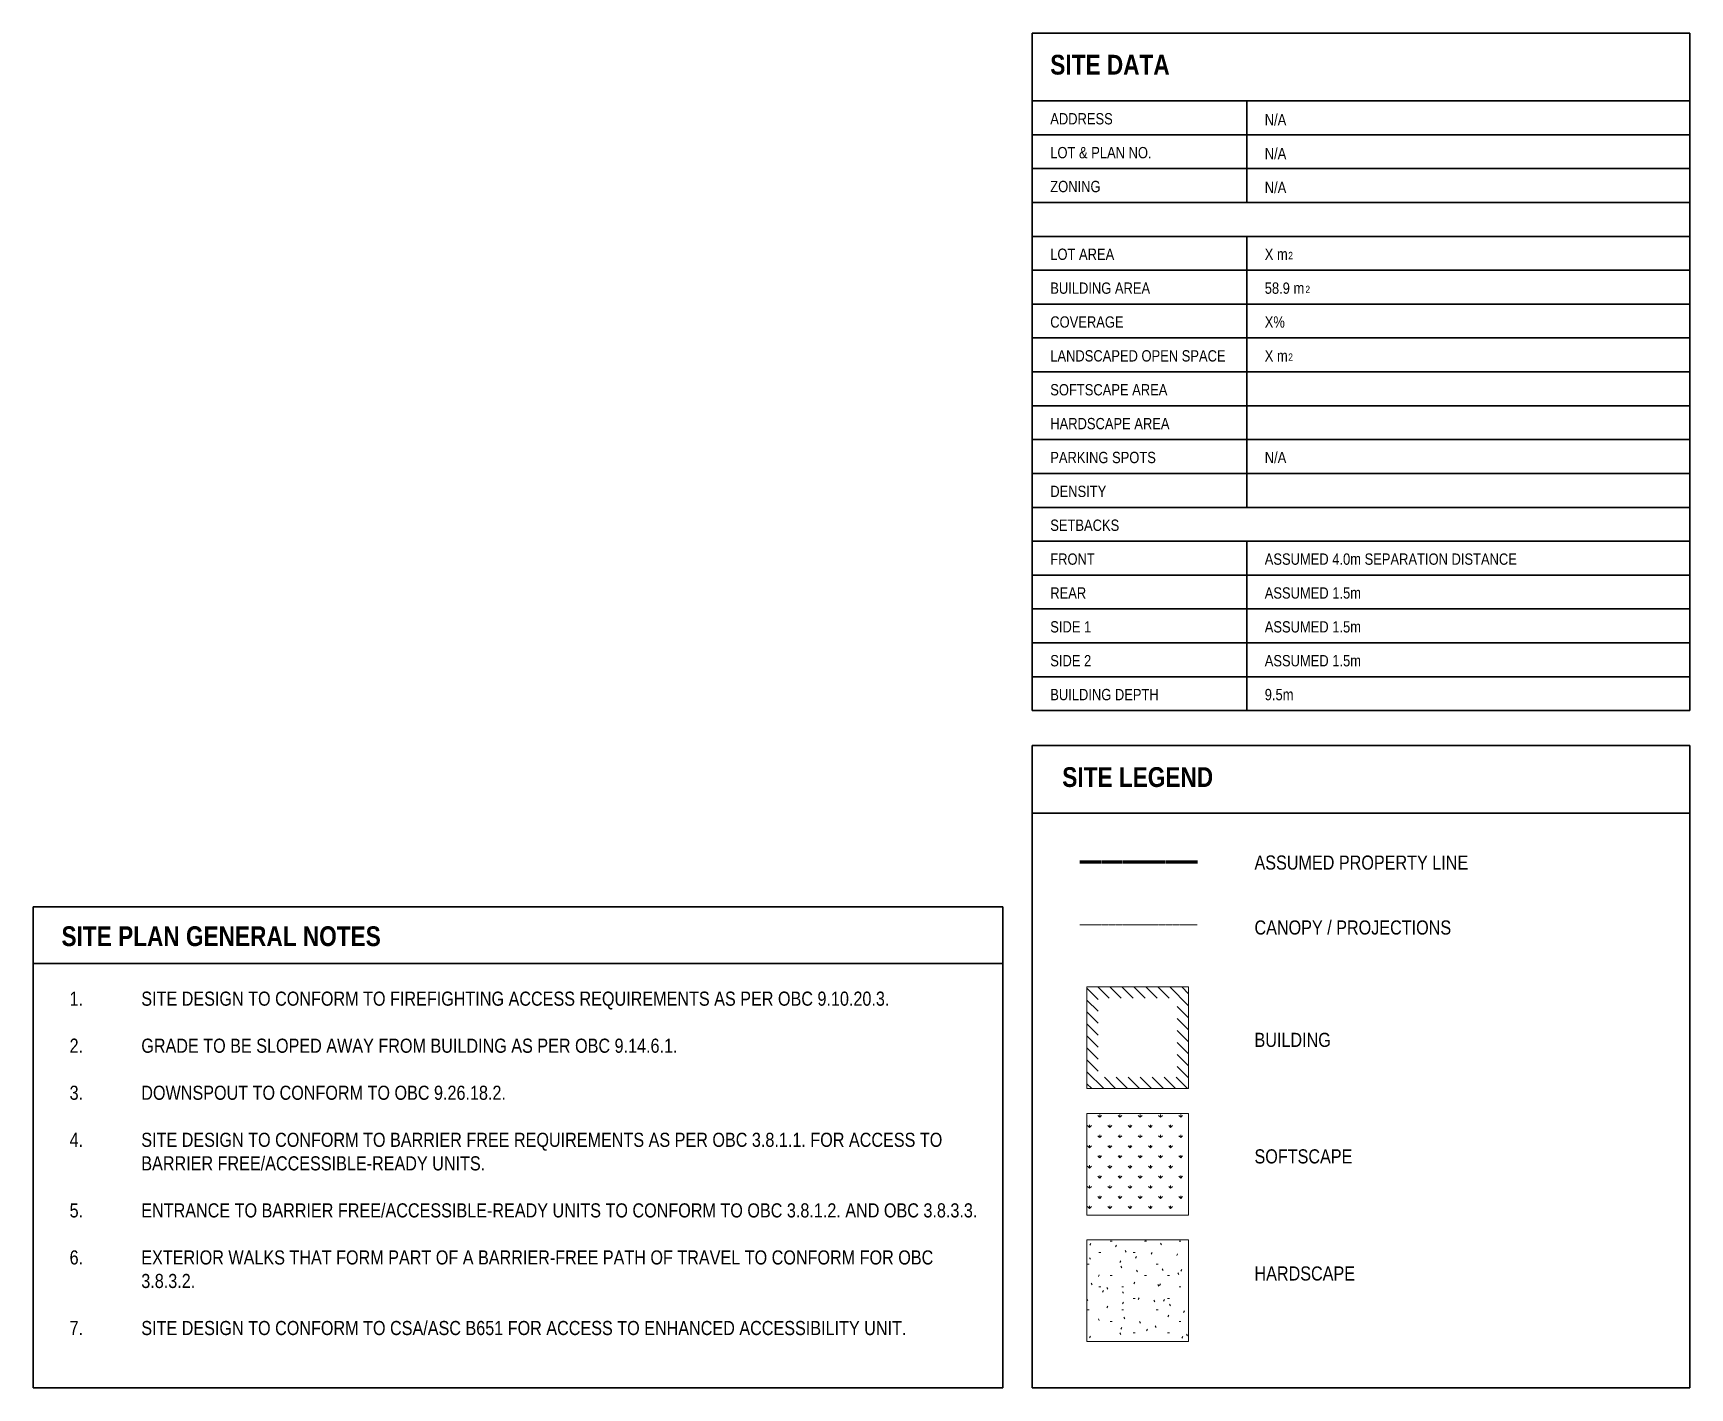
# Model space of a CAD drawing. Header units: millimetres. Extents: x -4868 to 25914, y -4791 to 14033.
# Drawn here: x -4868 to 9808, y -690 to 11309 of the extents above; entities that cross this region are included whole.
import ezdxf

# ---------------------------------------------------------------- set-up
doc = ezdxf.new("R2010")
doc.units = ezdxf.units.MM
doc.linetypes.add('CMHC_Center - Large', pattern=[18, 9, -3, 3, -3])
doc.linetypes.add('CMHC_Dash - Small', pattern=[2, 1, -1])
doc.layers.add('A-DETL', color=7, linetype='Continuous', lineweight=18, true_color=0x00a600)
doc.layers.add('A-DETL-GENF', color=7, linetype='Continuous', lineweight=18)
doc.layers.add('G-ANNO-TEXT', color=7, linetype='Continuous', lineweight=9)
doc.styles.add('Arial Narrow', font='ARIALN.TTF', dxfattribs={"height": 100})
doc.styles.add('Arial Narrow_1', font='ARIALN.TTF', dxfattribs={"height": 64.991706})
doc.styles.add('Arial Narrow_2', font='ARIALN.TTF', dxfattribs={"height": 125})
doc.styles.add('Arial Narrow_B', font='ARIALNB.TTF', dxfattribs={"height": 175})

msp = doc.modelspace()

# ---------------------------------------------------------------- hatches: boundary and pattern name
at = {"layer": 'A-DETL-GENF', "true_color": 0x808080}
h = msp.add_hatch(dxfattribs=at)
h.set_pattern_fill('FP_3', color=8, style=0, pattern_type=2)
h.set_pattern_definition([(135, (0, 0), (-53.033, -53.033), [])])
h.paths.add_polyline_path([(4467.429, 1960.717), (5367.429, 1960.717), (5367.429, 2860.717), (4467.429, 2860.717), (4467.429, 2060.717)])
h.paths.add_polyline_path([(4567.429, 2060.717), (4567.429, 2760.717), (5267.429, 2760.717), (5267.429, 2060.717)])
h = msp.add_hatch(dxfattribs=at)
h.set_pattern_fill('FP_1', color=8, style=0, pattern_type=2)
h.set_pattern_definition([(90, (0, 0), (-89.803, 89.803), [23.812, -155.793]), (45, (0, 0), (-89.8026, 89.8026), [23.813, -103.188]), (135, (0, 0), (-89.8026, -89.8026), [23.812, -103.187])])
h.paths.add_polyline_path([(5367.429, 840.717), (5367.429, 1740.717), (4467.429, 1740.717), (4467.429, 840.717)])
h = msp.add_hatch(dxfattribs=at)
h.set_pattern_fill('FP_2', color=8, style=0, pattern_type=2)
h.set_pattern_definition([(0, (0, 0), (406.4, 101.6), [16.764, -288.036, 16.764, -288.036, -1625.6]), (0, (0, 0), (406.4, 101.6), [-609.6, 16.764, -592.836, 16.764, -288.036, -711.2]), (0, (0, 0), (406.4, 101.6), [-1524, 16.764, -186.436, 16.764, -491.236]), (120, (152.4, 50.8), (-291.1882, 301.1527), [16.764, -288.036, 16.764, -288.036, -1625.6]), (120, (152.4, 50.8), (-291.1882, 301.1527), [-609.6, 16.764, -592.836, 16.764, -288.036, -711.2]), (120, (152.4, 50.8), (-291.1882, 301.1527), [-1524, 16.764, -186.436, 16.764, -491.236]), (240, (203.2, 254), (-115.2118, -402.7527), [16.764, -288.036, 16.764, -288.036, -1625.6]), (240, (203.2, 254), (-115.2118, -402.7527), [-609.6, 16.764, -592.836, 16.764, -288.036, -711.2]), (240, (203.2, 254), (-115.2118, -402.7527), [-1524, 16.764, -186.436, 16.764, -491.236])])
h.paths.add_polyline_path([(5367.429, -279.283), (5367.429, 620.717), (4467.429, 620.717), (4467.429, -279.283)])

# ---------------------------------------------------------------- linework, layer by layer
at = {"layer": 'A-DETL', "color": 7, "lineweight": 35}
for p, q in [((3983.265, 11308.683), (3983.265, 5308.683)), ((9808.475, 11308.683), (3983.265, 11308.683)), ((9808.475, 5308.683), (9808.475, 11308.683)), ((3983.265, 10708.683), (9808.475, 10708.683)), ((5883.265, 10708.683), (5883.265, 9808.683)), ((3983.265, 9508.683), (9808.475, 9508.683)), ((5883.265, 6808.683), (5883.265, 5308.683)), ((3983.265, 4999.311), (3983.265, -689.877)), ((9808.475, 4999.311), (3983.265, 4999.311)), ((9808.475, -689.877), (9808.475, 4999.311)), ((3983.265, 4399.311), (9808.475, 4399.311)), ((-4868.137, -689.877), (-4868.137, 3569.549)), ((-4868.137, 3569.549), (3721.71, 3569.549)), ((3721.71, 3569.549), (3721.71, -689.877)), ((-4868.137, 3069.549), (3721.71, 3069.549)), ((3721.71, -689.877), (-4868.137, -689.877)), ((3983.265, -689.877), (9808.475, -689.877))]:
    msp.add_line(p, q, dxfattribs=at)
at = {"layer": 'A-DETL', "color": 1, "linetype": 'CMHC_Center - Large', "lineweight": 140, "true_color": 0xff0000}
msp.add_line((4405.794, 3970.123), (5445.794, 3970.123), dxfattribs=at)
at = {"layer": 'A-DETL', "color": 7, "linetype": 'CMHC_Dash - Small'}
msp.add_line((4405.794, 3410.123), (5445.794, 3410.123), dxfattribs=at)
at = {"layer": 'A-DETL', "color": 7}
for p, q in [((5367.429, 2860.717), (4467.429, 2860.717)), ((4467.429, 2860.717), (4467.429, 1960.717)), ((5367.429, 1960.717), (5367.429, 2860.717)), ((4467.429, 1960.717), (5367.429, 1960.717)), ((5367.429, 1740.717), (4467.429, 1740.717)), ((4467.429, 1740.717), (4467.429, 840.717)), ((5367.429, 840.717), (5367.429, 1740.717)), ((4467.429, 840.717), (5367.429, 840.717)), ((5367.429, 620.717), (4467.429, 620.717)), ((4467.429, 620.717), (4467.429, -279.283)), ((5367.429, -279.283), (5367.429, 620.717)), ((4467.429, -279.283), (5367.429, -279.283))]:
    msp.add_line(p, q, dxfattribs=at)

# ---------------------------------------------------------------- texts
at = {"layer": 'G-ANNO-TEXT', "attachment_point": 1, "bg_fill": 3, "box_fill_scale": 1.25, "bg_fill_color": 256, "bg_fill_true_color": 13158600, "bg_fill_transparency": 0}
for s, insert, char_height, width, style in [('SITE DATA', (4142.382, 11116.692), 175, 1298.73375, 'Arial Narrow_B'), ('ADDRESS', (4142.382, 10600.374), 100, 685.44281, 'Arial Narrow'), ('LOT & PLAN NO.', (4142.382, 10300.374), 100, 1114.34562, 'Arial Narrow'), ('ZONING', (4142.382, 10000.374), 100, 545.1475, 'Arial Narrow'), ('LOT AREA', (4142.382, 9400.374), 100, 705.485, 'Arial Narrow'), ('BUILDING AREA', (4142.382, 9100.374), 100, 1094.30344, 'Arial Narrow'), ('58.9 m', (6042.382, 9100.374), 100, 436.91969, 'Arial Narrow'), ('COVERAGE', (4142.382, 8800.374), 100, 801.6875, 'Arial Narrow'), ('LANDSCAPED OPEN SPACE', (4142.382, 8500.374), 100, 1928.05844, 'Arial Narrow'), ('SOFTSCAPE AREA', (4142.382, 8200.374), 100, 1294.72531, 'Arial Narrow'), ('HARDSCAPE AREA', (4142.382, 7900.374), 100, 1310.75906, 'Arial Narrow'), ('PARKING SPOTS', (4142.382, 7600.374), 100, 1162.44688, 'Arial Narrow'), ('DENSITY', (4142.382, 7300.374), 100, 617.29937, 'Arial Narrow'), ('SETBACKS', (4142.382, 7000.374), 100, 765.61156, 'Arial Narrow'), ('FRONT', (4142.382, 6700.374), 100, 485.02094, 'Arial Narrow'), ('REAR', (4142.382, 6400.374), 100, 392.82687, 'Arial Narrow'), ('SIDE 1', (4142.382, 6100.374), 100, 452.95344, 'Arial Narrow'), ('SIDE 2', (4142.382, 5800.374), 100, 452.95344, 'Arial Narrow'), ('BUILDING DEPTH', (4142.382, 5500.374), 100, 1186.4975, 'Arial Narrow'), ('9.5m', (6042.382, 5500.374), 100, 316.66656, 'Arial Narrow'), ('SITE LEGEND', (4248.577, 4807.32), 175, 1643.45937, 'Arial Narrow_B'), ('SITE PLAN GENERAL NOTES', (-4616.833, 3398.002), 175, 3475.31531, 'Arial Narrow_B')]:
    msp.add_mtext(s, dxfattribs=dict(at, insert=insert, char_height=char_height, width=width, style=style))
at = {"layer": 'G-ANNO-TEXT', "color": 1, "true_color": 0xff0000, "char_height": 100, "attachment_point": 1, "style": 'Arial Narrow', "bg_fill": 3, "box_fill_scale": 1.25, "bg_fill_color": 256, "bg_fill_true_color": 13158600, "bg_fill_transparency": 0}
for s, insert, width in [('N/A', (6042.382, 10591.777), 236.49781), ('N/A', (6042.382, 10291.777), 236.49781), ('N/A', (6042.382, 9991.777), 236.49781), ('X m', (6042.382, 9400.374), 252.53156), ('X%', (6042.382, 8800.374), 220.46406), ('N/A', (6042.382, 7600.374), 236.49781), ('ASSUMED 4.0m SEPARATION DISTANCE', (6042.382, 6700.374), 2773.83875), ('ASSUMED 1.5m', (6042.382, 6400.374), 1058.2275), ('ASSUMED 1.5m', (6042.382, 6100.374), 1058.2275), ('ASSUMED 1.5m', (6042.382, 5800.374), 1058.2275)]:
    msp.add_mtext(s, dxfattribs=dict(at, insert=insert, width=width))
at = {"layer": 'G-ANNO-TEXT', "char_height": 125, "attachment_point": 1, "style": 'Arial Narrow_2'}
for s, insert, width in [('ASSUMED PROPERTY LINE', (5951.506, 4025.131), 2296.83469), ('CANOPY / PROJECTIONS ', (5951.506, 3450.082), 2164.55625), ('1.', (-4545.047, 2819.722), 769.62), ('SITE DESIGN TO CONFORM TO FIREFIGHTING ACCESS REQUIREMENTS AS PER OBC 9.10.20.3.', (-3910.047, 2819.722), 8048.9425), ('2.', (-4545.047, 2403.003), 769.62), ('GRADE TO BE SLOPED AWAY FROM BUILDING AS PER OBC 9.14.6.1.', (-3910.047, 2403.003), 5764.13313), ('BUILDING', (5951.506, 2454.841), 817.72125), ('3.', (-4545.047, 1986.284), 769.62), ('DOWNSPOUT TO CONFORM TO OBC 9.26.18.2.', (-3910.047, 1986.284), 3924.26031), ('4.', (-4545.047, 1569.565), 769.62), ('SITE DESIGN TO CONFORM TO BARRIER FREE REQUIREMENTS AS PER OBC 3.8.1.1. FOR ACCESS TO ', (-3910.047, 1569.565), 8666.24187), ('BARRIER FREE/ACCESSIBLE-READY UNITS.', (-3910.047, 1361.206), 3691.77094), ('SOFTSCAPE', (5951.506, 1422.93), 1058.2275), ('5.', (-4545.047, 944.487), 769.62), ('ENTRANCE TO BARRIER FREE/ACCESSIBLE-READY UNITS TO CONFORM TO OBC 3.8.1.2. AND OBC 3.8.3.3.', (-3910.047, 944.487), 8982.90844), ('6.', (-4545.047, 527.769), 769.62), ('EXTERIOR WALKS THAT FORM PART OF A BARRIER-FREE PATH OF TRAVEL TO CONFORM FOR OBC ', (-3910.047, 527.769), 8582.06469), ('3.8.3.2.', (-3910.047, 319.409), 577.215), ('HARDSCAPE', (5951.506, 385.815), 1078.26969), ('7.', (-4545.047, -97.31), 769.62), ('SITE DESIGN TO CONFORM TO CSA/ASC B651 FOR ACCESS TO ENHANCED ACCESSIBILITY UNIT.', (-3910.047, -97.31), 8229.32219)]:
    msp.add_mtext(s, dxfattribs=dict(at, insert=insert, width=width))

# ---------------------------------------------------------------- next in the draw order: linework, layer by layer
at = {"layer": 'A-DETL', "color": 7, "lineweight": 35}
for p, q in [((3983.265, 10408.683), (9808.475, 10408.683)), ((3983.265, 10108.683), (9808.475, 10108.683)), ((3983.265, 9808.683), (9808.475, 9808.683)), ((3983.265, 9808.683), (9808.475, 9808.683)), ((5883.265, 9508.683), (5883.265, 7108.683)), ((3983.265, 9208.683), (9808.475, 9208.683)), ((3983.265, 8908.683), (9808.475, 8908.683)), ((3983.265, 8608.683), (9808.475, 8608.683)), ((3983.265, 8008.683), (9808.475, 8008.683)), ((3983.265, 7708.683), (9808.475, 7708.683)), ((3983.265, 7408.683), (9808.475, 7408.683)), ((3983.265, 7408.683), (9808.475, 7408.683)), ((3983.265, 7408.683), (9808.475, 7408.683)), ((3983.265, 7108.683), (9808.475, 7108.683)), ((3983.265, 7108.683), (9808.475, 7108.683)), ((3983.265, 6808.683), (9808.475, 6808.683)), ((3983.265, 6508.683), (9808.475, 6508.683)), ((3983.265, 6208.683), (9808.475, 6208.683)), ((3983.265, 5908.683), (9808.475, 5908.683)), ((3983.265, 5608.683), (9808.475, 5608.683)), ((3983.265, 5308.683), (9808.475, 5308.683))]:
    msp.add_line(p, q, dxfattribs=at)

# ---------------------------------------------------------------- next in the draw order: texts
at = {"layer": 'G-ANNO-TEXT', "color": 1, "true_color": 0xff0000, "attachment_point": 1, "bg_fill": 3, "box_fill_scale": 1.25, "bg_fill_color": 256, "bg_fill_true_color": 13158600, "bg_fill_transparency": 0}
for s, insert, char_height, width, style in [('2', (6250.741, 9371.642), 64.992, 52.10969, 'Arial Narrow_1'), ('X m', (6042.382, 8500.374), 100, 252.53156, 'Arial Narrow')]:
    msp.add_mtext(s, dxfattribs=dict(at, insert=insert, char_height=char_height, width=width, style=style))
at = {"layer": 'G-ANNO-TEXT', "insert": (6402.877, 9071.642), "char_height": 64.992, "width": 52.10969, "attachment_point": 1, "style": 'Arial Narrow_1', "bg_fill": 3, "box_fill_scale": 1.25, "bg_fill_color": 256, "bg_fill_true_color": 13158600, "bg_fill_transparency": 0}
msp.add_mtext('2', dxfattribs=at)

# ---------------------------------------------------------------- next in the draw order: linework, layer by layer
at = {"layer": 'A-DETL', "color": 7, "lineweight": 35}
msp.add_line((3983.265, 8308.683), (9808.475, 8308.683), dxfattribs=at)

# ---------------------------------------------------------------- next in the draw order: texts
at = {"layer": 'G-ANNO-TEXT', "color": 1, "true_color": 0xff0000, "insert": (6250.741, 8471.642), "char_height": 64.992, "width": 52.10969, "attachment_point": 1, "style": 'Arial Narrow_1', "bg_fill": 3, "box_fill_scale": 1.25, "bg_fill_color": 256, "bg_fill_true_color": 13158600, "bg_fill_transparency": 0}
msp.add_mtext('2', dxfattribs=at)

doc.saveas('drawing.dxf')
